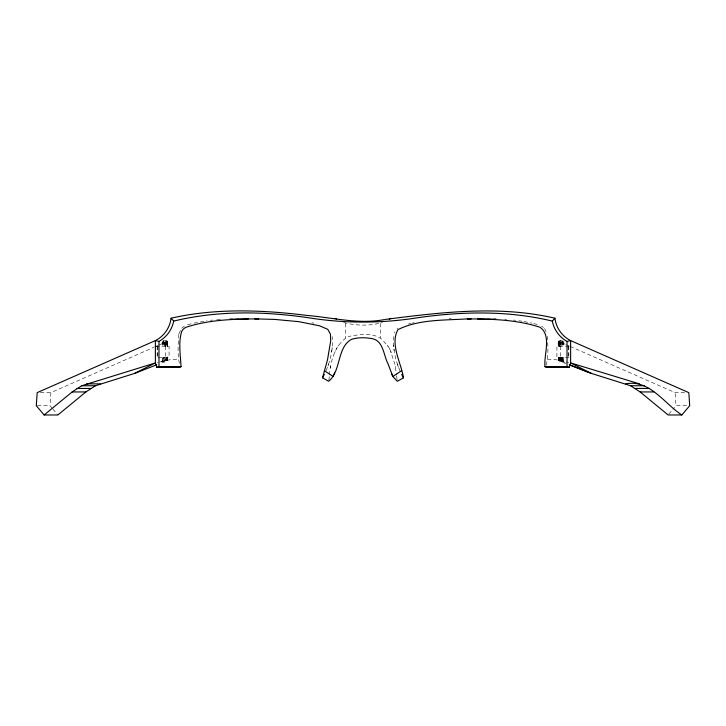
<?xml version="1.0" encoding="UTF-8"?>
<svg xmlns="http://www.w3.org/2000/svg" width="726" height="726" viewBox="0 0 726 726"><rect width="100%" height="100%" fill="white"/><g stroke="black" fill="none" stroke-linecap="round" stroke-linejoin="round"><path stroke-width="0.54" stroke-dasharray="3.63 2.72" d="M163.277 340.612L167.461 341.166L167.452 346.238L167.461 341.138L163.386 340.612L163.277 346.238L162.406 341.547M558.748 360.659L558.548 357.283L558.748 360.659L565.055 363.118M167.252 357.283L167.252 360.659L167.452 357.283C166.426 360.287 171.154 360.069 160.945 363.118M164.248 361.003L162.225 361.43L162.225 357.283L162.37 361.394L163.277 357.283L163.541 361.149L164.257 357.283L164.602 360.931L165.138 357.283L165.519 360.758L165.909 357.283L166.29 360.622L166.535 357.283C167.434 367.937 167.552 349.224 166.871 360.541L157.333 362.492M167.016 357.283L166.998 360.523L165.891 360.695M167.47 360.513L167.334 357.283L167.443 360.568M563.775 361.43L563.775 357.283L562.732 361.203L563.775 361.43L563.775 357.283M167.252 346.238L167.461 341.274M565.726 363.372L558.557 360.568L558.666 357.283L558.73 360.495L559.456 357.283L559.483 360.595L560.091 357.283L560.109 360.695L560.862 357.283L560.871 360.831L563.63 361.394M165.138 346.238L165.401 340.712L165.909 346.238L165.138 346.238L164.448 340.648L164.257 346.238L163.386 340.612M393.846 336.555C392.721 348.544 395.407 360.668 400.362 371.567M167.316 360.495L167.479 357.283M165.909 346.238L166.19 340.793L166.535 346.238L166.817 340.893L167.334 346.238L167.461 341.138L167.479 346.238M558.748 357.283L558.557 360.568L558.984 357.283L558.53 360.504L558.521 357.283M52.163 408.248L50.012 405.725L50.884 392.639L153.858 347.309M562.459 361.149L562.723 357.283L561.752 361.003L561.742 357.283L560.871 360.831L558.73 360.495M546.197 365.187C548.738 355.186 547.939 344.605 547.15 334.423M326.065 370.578C330.775 359.951 333.243 348.181 332.154 336.565M561.398 360.931L561.742 357.283M559.129 360.541L559.456 357.283M560.481 360.758L560.862 357.283M329.504 374.979C330.53 360.604 335.167 344.46 348.017 336.601M559.71 360.622L560.091 357.283M332.054 349.07L332.218 347.781M328.814 380.206L329.395 375.932M178.85 334.423C178.061 344.605 177.262 355.177 179.803 365.187M330.312 367.746L330.566 366.203M562.614 340.612L561.742 346.238L561.552 340.648L562.614 340.612L562.723 346.238L562.723 340.612L559.483 340.839M331.619 351.702L331.855 350.395M178.941 333.833L181.455 328.497M328.261 365.169L328.569 364.216M394.454 332.962L394.817 331.864M389.762 348.934C388.446 346.22 384.916 343.126 382.82 340.158C373.836 331.882 359.134 334.423 348.135 336.546M334.695 352.709L335.131 351.466M327.952 366.049L328.188 365.405M336.165 349.07L336.755 347.99M668.827 414.119L674.554 407.395M337.962 346.22L338.779 345.367M181.79 328.17L184.35 326.155M397.04 328.66L397.657 328.088M558.684 341.048C560.281 354.161 554.936 338.307 561.552 340.648L560.862 346.238L560.599 340.712L560.091 346.238L559.81 340.793L559.456 346.238L559.183 340.893L558.984 346.238L558.757 341.002L558.666 346.238L558.539 341.138L558.521 346.238L558.748 341.411L564.928 344.133M343.616 322.498C355.94 325.847 370.079 326.101 382.384 322.498M154.892 346.856L157.978 345.494M159.012 345.041L167.252 341.411M187.662 324.767L193.225 323.306M408.284 324.05L411.215 323.333M160.591 361.784L169.984 359.742L178.587 359.715M194.051 323.124L207.055 320.738M412.223 323.124L414.228 322.725M210.331 320.329L212.564 320.048M216.765 319.558L221.312 319.159M449.194 318.551L451.164 318.424M229.797 318.532L232.91 318.351M155.663 346.238L169.085 346.238L169.085 357.283L155.663 357.283M569.048 346.238L556.915 346.238L556.915 357.283L571.026 357.283M547.413 359.742L556.016 359.742L568.667 362.492M40.329 392.639L50.884 392.639M570.082 346.402L675.116 392.639L685.671 392.639M37.353 405.725L50.012 405.725M686.533 405.716L675.988 405.716L675.116 392.639M558.53 360.504L559.002 360.523M493.09 318.351L496.203 318.532M504.688 319.159L506.666 319.331M513.436 320.048L515.669 320.329M518.945 320.738L522.058 321.246M524.136 321.591L531.949 323.124M311.899 322.752L313.823 323.134M533.701 323.551L538.338 324.767M565.962 344.587L569.048 345.948M541.65 326.155L543.493 327.48M387.221 345.367L388.038 346.22M52.88 409.083L57.88 414.973M544.545 328.497L547.059 333.833M389.826 349.07L395.18 365.105L396.496 374.979M398.356 366.866L397.812 365.405M390.869 351.466L391.305 352.709M397.431 364.216L397.739 365.169M562.895 341.556L563.775 346.238L563.775 340.603M395.434 366.203L395.552 366.866M393.946 349.07L394.154 350.422M396.605 375.932L397.186 380.206M393.592 345.358L393.664 346.547M562.723 357.283L562.732 361.203M568.803 346.238L568.803 357.283M568.168 346.238L568.168 357.283M560.59 346.238L560.59 357.283M380.469 323.433L380.469 337.799M345.531 323.433L345.531 337.799M165.41 346.238L165.41 357.283M162.225 341.728L162.225 346.238M157.832 346.238L157.832 357.283M157.197 346.238L157.197 357.283"/><path stroke-width="1.09" d="M385.325 319.422C441.381 312.234 499.125 305.21 554.936 318.206C556.025 327.68 562.069 336.365 570.627 340.603L570.627 362.918L569.157 367.365L545.707 367.365L544.963 366.53C543.747 354.778 551.842 335.503 540.053 327.299C516.703 319.567 491.656 319.032 467.263 318.886C444.267 320.411 419.029 319.159 397.957 329.622C389.744 344.26 401.179 362.592 403.456 377.81L397.331 381.277L392.83 376.513L387.993 363.726C383.528 355.513 383.591 340.675 371.966 338.597C365.205 337.49 358.027 337.218 351.438 339.387C336.846 347.318 341.256 371.05 328.669 381.277L322.544 377.81L327.517 359.751L330.675 341.029L330.439 334.033L327.762 329.332L319.621 325.829L298.967 321.682L274.818 319.422L254.871 318.859L258.274 318.886M384.408 319.576C358.689 324.576 332.907 317.58 307.334 315.474C262.213 309.811 215.704 308.042 171.064 318.206C169.975 327.68 163.922 336.365 155.373 340.603L37.171 392.639L36.3 405.725L44.168 414.973L57.88 414.973L85.868 391.949L95.442 385.751L134.682 373.391L156.743 364.77M171.064 318.206L173.714 321.092L173.314 322.825A30.111 30.111 0 0 1 160.174 340.73L158.976 341.447L155.373 340.603L155.373 362.918L156.843 367.365L180.293 367.365L181.037 366.53C180.429 354.987 178.306 342.726 181.654 331.473C182.589 329.658 184.132 328.206 185.947 327.299C209.297 319.576 234.344 319.032 258.737 318.886M333.76 374.988L334.541 372.955M322.544 377.81L324.313 374.398M569.257 364.761L591.318 373.391L630.558 385.742L640.132 391.94L668.12 414.963L681.832 414.963L689.7 405.716L688.829 392.639L570.627 340.603L567.024 341.447L565.826 340.73A30.111 30.111 0 0 1 552.686 322.825L552.286 321.092L554.936 318.206M44.168 414.973L72.146 391.949L81.72 385.751L155.373 362.918L134.682 373.391M401.623 370.687L392.83 376.513L391.623 373.4M389.245 319.141L390.824 318.387M156.843 367.365L158.976 366.53L181.037 366.53M173.714 321.092C217.256 310.492 262.876 311.209 306.998 317.534A347.373 347.373 0 0 0 419.002 317.534C463.143 311.345 508.735 310.519 552.286 321.092M238.518 319.213L232.973 319.467L248.374 318.914M467.725 318.886L471.129 318.859L467.263 318.886M544.963 366.53L567.024 366.53L569.157 367.365M86.557 383.863L100.27 383.863M625.73 383.863C649.788 379.144 664.317 403.729 681.832 414.963M81.72 385.751L95.442 385.751M630.558 385.742L644.28 385.742M76.92 388.446L90.632 388.446M635.368 388.437L649.08 388.437M72.146 391.949L85.868 391.949M640.132 391.94L653.854 391.94M477.626 318.914L493.008 319.467L487.482 319.213M639.443 383.863L570.627 362.918L591.318 373.391L569.819 364.969M335.176 318.387L336.51 319.023M324.377 370.687L333.17 376.513M401.687 374.398L403.456 377.81M567.024 341.447L567.024 366.53M158.976 341.447L158.976 366.53"/></g></svg>
